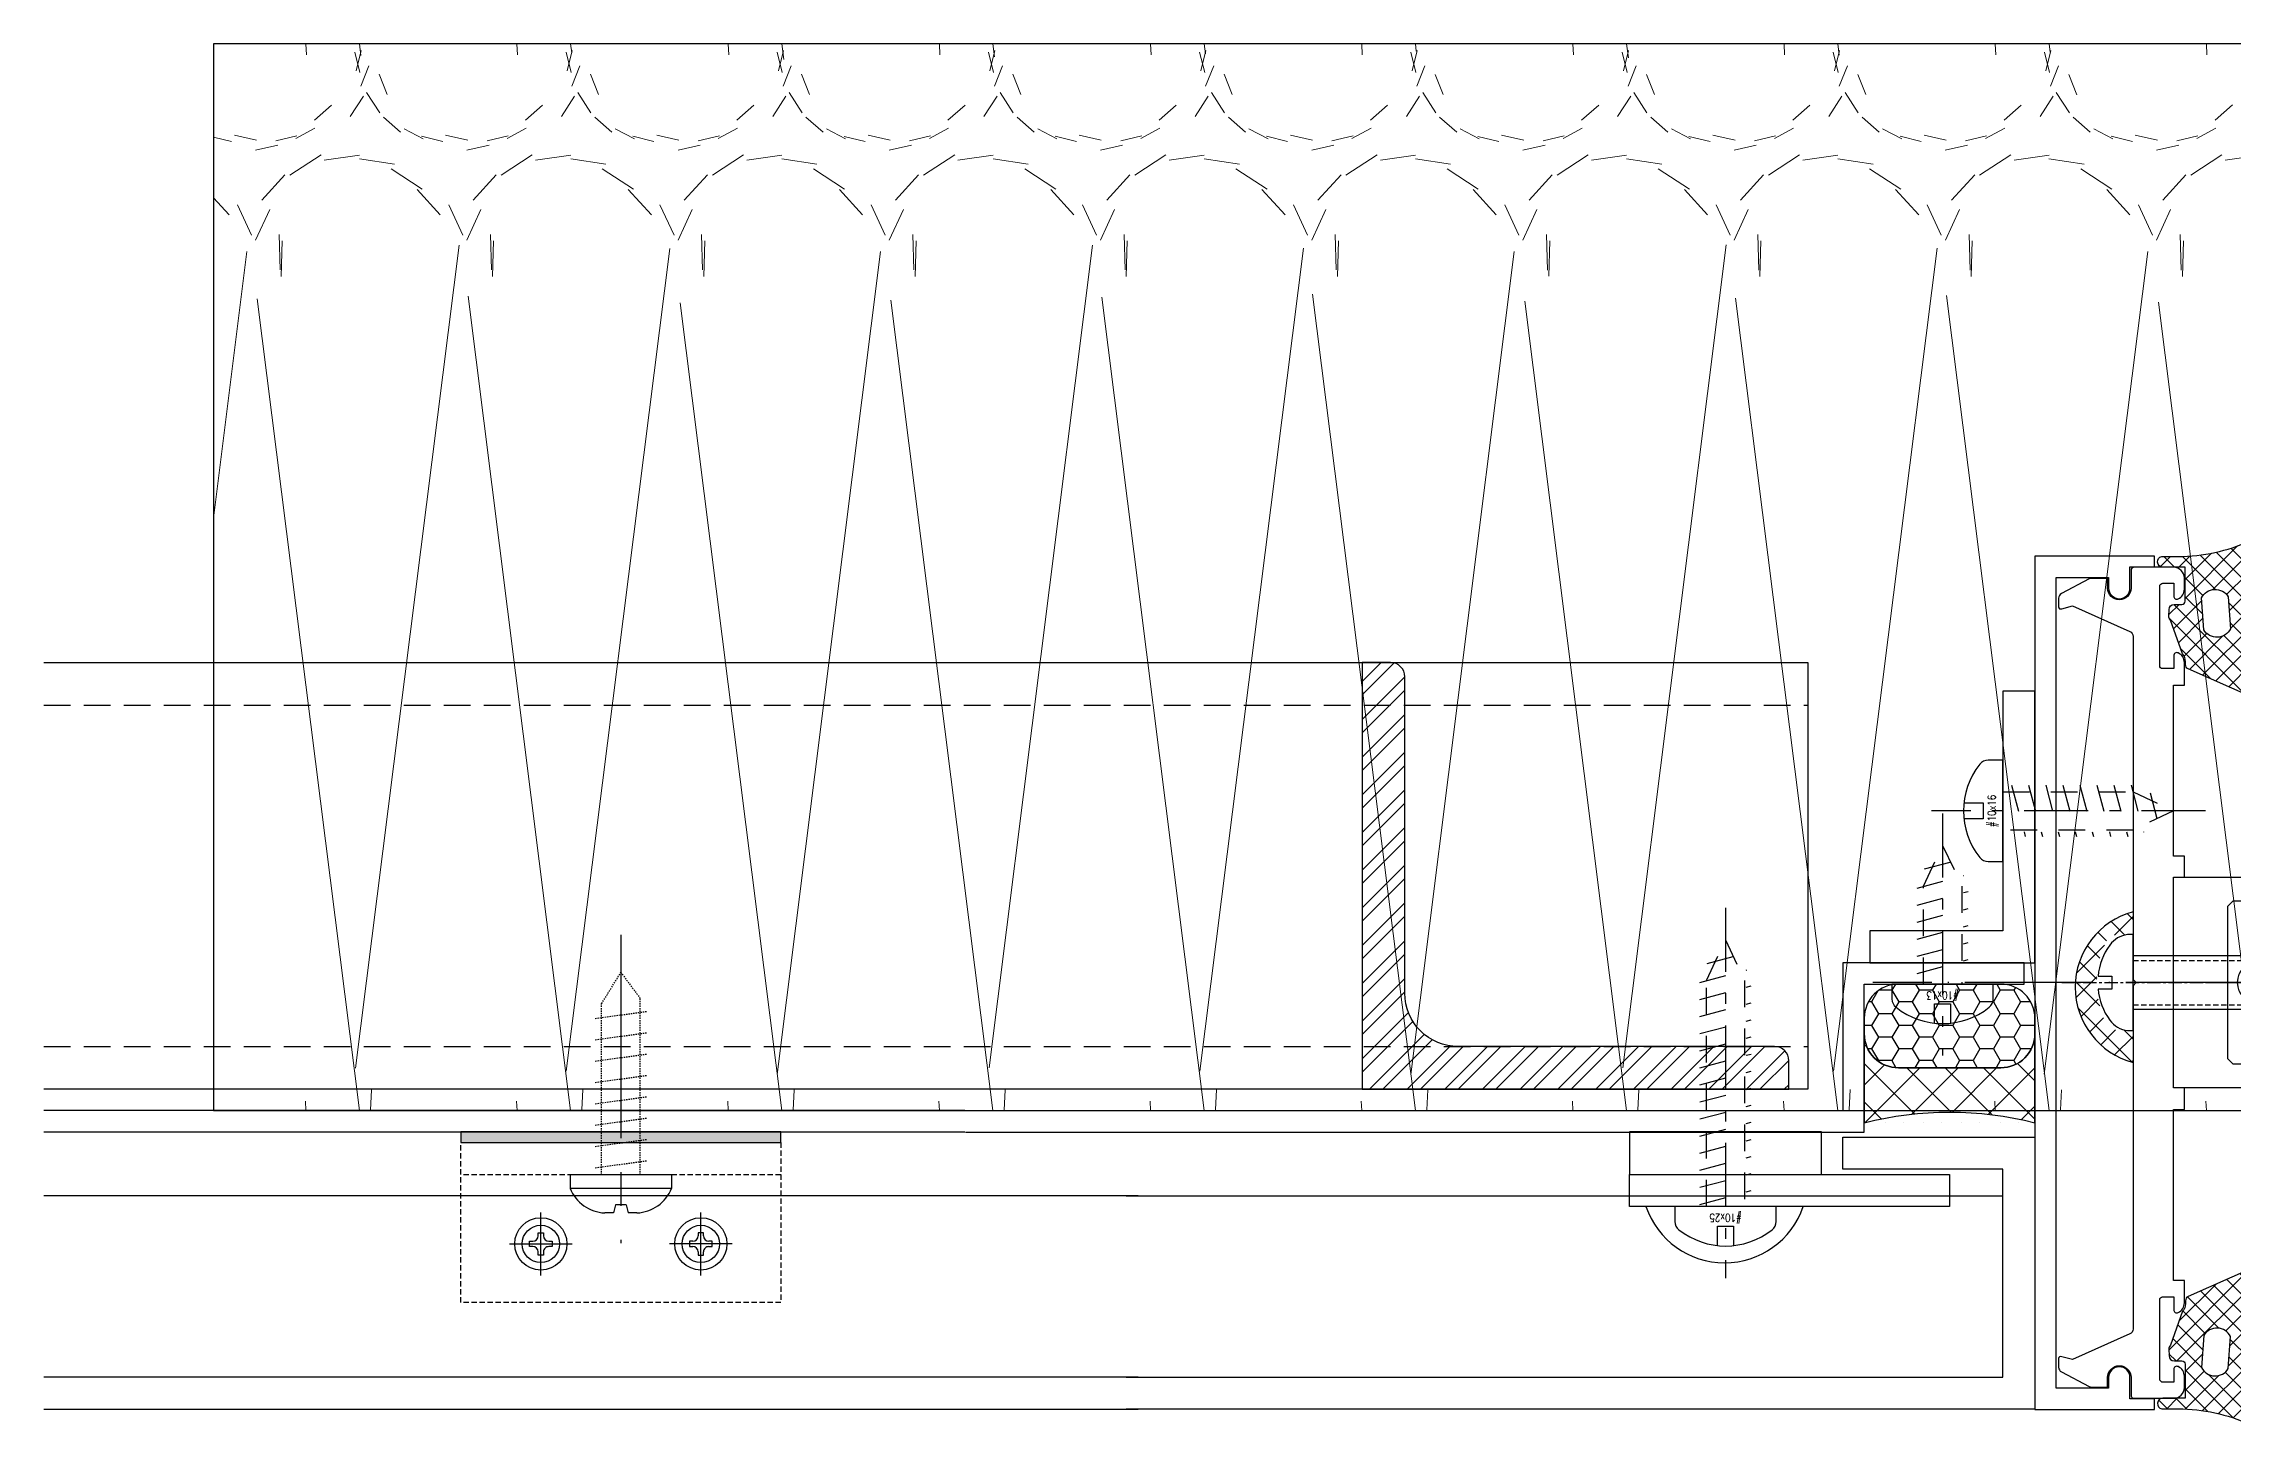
# Model space of a CAD drawing. Header units: millimetres. Extents: x 0 to 119933, y -45162 to 41221.
# Drawn here: x 28611.9 to 28817.1, y 1380.6 to 1510.3 of the extents above; entities that cross this region are included whole.
import ezdxf
from ezdxf.enums import TextEntityAlignment as Align

# ---------------------------------------------------------------- set-up
doc = ezdxf.new("R2010")
doc.units = ezdxf.units.MM
for name, pattern in [('( Dashed )', [0.75, 0.5, -0.25]), ('ACAD_ISO04W100', [30, 24, -3, 0, -3]), ('CENTER', [2, 1.25, -0.25, 0.25, -0.25]), ('CENTER-PISA', [11, 6, -2, 1, -2]), ('CENTER2', [28.575, 19.05, -3.175, 3.175, -3.175]), ('CONTINOUS', [0]), ('DASHED', [0.75, 0.5, -0.25]), ('HIDDEN', [0.375, 0.25, -0.125]), ('HIDDEN-PISA', [4.5, 2.5, -2]), ('HIDDEN2', [0.1875, 0.125, -0.0625])]:
    doc.linetypes.add(name, pattern=pattern)
doc.layers.get('DEFPOINTS').update_dxf_attribs({"color": 166})
for name, color, linetype in [('Alum', 4, 'Continuous'), ('AXIS', 1, 'ACAD_ISO04W100'), ('CASTFIX', 1, 'Continuous'), ('CW', 4, 'Continuous'), ('F-Alum', 4, 'Continuous'), ('F-Bolt', 32, 'Continuous'), ('F-center', 6, 'ACAD_ISO04W100'), ('F-dim', 1, 'Continuous'), ('F-Glazing', 8, 'Continuous'), ('F-hatch', 8, 'Continuous'), ('F-Misc', 8, 'Continuous'), ('F-SSTEEL', 3, 'Continuous'), ('F_ALUM', 4, 'Continuous'), ('F_FIXS', 1, 'Continuous'), ('F_GSKT', 136, 'Continuous'), ('F_HTCH', 9, 'Continuous'), ('F_MISC', 8, 'Continuous'), ('F_SEAL', 8, 'Continuous'), ('F_STEL', 3, 'Continuous'), ('GLAZING', 8, 'Continuous'), ('Hatch', 8, 'Continuous'), ('HIDDEN', 1, 'HIDDEN'), ('INSUL', 8, 'Continuous'), ('POCHET', 8, 'Continuous')]:
    doc.layers.add(name, color=color, linetype=linetype)
doc.styles.add('ROMANS', font='simplex.shx', dxfattribs={"width": 0.8, "bigfont": 'hztxt.shx'})
pattern_1 = [(90, (-75213.3878, 13891.4316), (-1.5875, 1e-15), [])]

# ---------------------------------------------------------------- blocks, each defined once
blk = doc.blocks.new('A$C7C915CBD')
at = {"layer": 'POCHET', "ltscale": 10}
for p, q in [((0, 10), (0, -10)), ((10, 0, 0), (-10, 0, 0))]:
    blk.add_line(p, q, dxfattribs=at)
at = {"layer": 'POCHET', "ltscale": 10, "elevation": 0}
blk.add_lwpolyline([(6.67, 3.85), (0, 7.7), (-6.67, 3.85), (-6.67, -3.85), (0, -7.7), (6.67, -3.85)], close=True, dxfattribs=at)
at = {"layer": 'POCHET', "ltscale": 10}
for radius in [6.67, 4]:
    blk.add_circle((0, 0, 0), radius, dxfattribs=at)
blk = doc.blocks.new('A$C5F9D03C6')
at = {"layer": 'F-hatch'}
h = blk.add_hatch(dxfattribs=at)
h.set_pattern_fill('ANSI37', color=256, scale=10)
h.set_pattern_definition([(45, (0, 0), (-0.88388, 0.88388), []), (135, (0, 0), (-0.88388, -0.88388), [])])
h.paths.add_polyline_path([(4.54, 4.32, 0.880205), (4.09, 4.71, -0.102842), (-2.58, 3.08), (-4.55, 3.08, 0.921239), (-4.46, 2.09), (-2.37, 2.09), (-2.37, -1.11, -0.414214), (-2.67, -1.41), (-3.38, -1.41, 0.399666), (-3.88, -1.89), (-3.89, -2.51, 0.21192), (-3.75, -2.89), (-2.63, -6.06, -0.198912), (-2.33, -6.77), (-2.33, -7.04, 0.257978), (-2.1, -7.46), (3.93, -10.11, 0.720286), (4.59, -9.82), (4.59, -8.72, 0.171573), (4.26, -7.78, -0.205701), (3.59, -6.25), (3.59, -4.86, -0.171573), (4.26, -2.98, 0.171573), (4.59, -2.03), (4.59, -1.01, 1), (4.09, -1.01), (4.09, -1.52, -0.267949), (3.59, -2.38), (3.59, -0.2, 0.317837), (4.59, 1.22), (4.59, 2.24, 1), (4.09, 2.24), (4.09, 1.73, -0.327538), (3.39, 0.78, -0.209783)])
h.paths.add_polyline_path([(1.67, -0.7), (1.88, -3.69, -0.600349), (-0.62, -3.79), (-0.83, -0.8, -0.600349)], flags=16)
at = {"layer": 'GLAZING'}
for points in [[(4.26, -7.78, -0.171573), (4.59, -8.72), (4.59, -9.82, -0.720286), (3.93, -10.11), (-2.1, -7.46, -0.257978), (-2.33, -7.04), (-2.33, -6.77, 0.198912), (-2.63, -6.06), (-3.75, -2.89, -0.21192), (-3.89, -2.51), (-3.88, -1.89, -0.399666), (-3.38, -1.41), (-2.67, -1.41, 0.414214), (-2.37, -1.11), (-2.37, 2.09), (-4.46, 2.09, -0.921239), (-4.55, 3.08), (-2.58, 3.08, 0.102842), (4.09, 4.71, -0.880205), (4.54, 4.32, 0.209783), (3.39, 0.78, 0.327538), (4.09, 1.73), (4.09, 2.24, -1), (4.59, 2.24), (4.59, 1.22, -0.317837), (3.59, -0.2), (3.59, -2.38, 0.267949), (4.09, -1.52), (4.09, -1.01, -1), (4.59, -1.01), (4.59, -2.03, -0.171573), (4.26, -2.98, 0.171573), (3.59, -4.86), (3.59, -6.25, 0.205701)], [(-0.62, -3.79), (-0.83, -0.8, -0.600349), (1.67, -0.7), (1.88, -3.69, -0.600349)]]:
    blk.add_lwpolyline(points, format="xyb", close=True, dxfattribs=at)
blk = doc.blocks.new('qertqtwet')
at = {"layer": 'F-Glazing'}
h = blk.add_hatch(dxfattribs=at)
h.set_pattern_fill('ANSI37', color=256, angle=270, style=0)
h.set_pattern_definition([(315, (204.3892, -2914.7208), (1.122532, 1.122532), []), (45, (204.3892, -2914.7208), (-1.122532, 1.122532), [])])
h.paths.add_polyline_path([(-1.77, 4.44), (0, 4.44), (0, 6.64, 0.323429), (-5.41, 0), (-3.4, 0, -0.118516), (-2.43, 4.04, -0.281861)])
h.paths.add_polyline_path([(-3.4, 0), (-5.41, 0, 0.356058), (0, -7.49), (0, -4.44), (-1.77, -4.44, -0.281861), (-2.43, -4.04, -0.118516)])
at = {"color": 8, "linetype": 'DASHED'}
for p, q in [((0, 2.08), (60, 2.08)), ((0, 2.08), (60, 2.08)), ((0, -2.08), (60, -2.08)), ((0, -2.08), (60, -2.08))]:
    blk.add_line(p, q, dxfattribs=at)
at = {"color": 8, "linetype": 'CENTER'}
blk.add_line((-6.67, 0), (64.17, 0), dxfattribs=at)
blk.add_line((-6.67, 0), (64.17, 0), dxfattribs=at)
blk.add_arc((1.89, -0.43, 23464.07), 7.31, 104.9573, 255.0427)
at = {"layer": 'F-Bolt'}
blk.add_lwpolyline([(-2.18, -3.52, 0.209935), (-0.51, -4.5), (0, -4.5), (0, 4.5), (-0.51, 4.5, 0.209935), (-2.18, 3.52, 0.143384), (-3.27, 0.61), (-1.99, 0.61), (-1.99, -0.61), (-3.27, -0.61, 0.143384)], format="xyb", close=True, dxfattribs=at)
blk.add_lwpolyline([(-2.18, -3.52, 0.209935), (-0.51, -4.5), (0, -4.5), (0, 4.5), (-0.51, 4.5, 0.209935), (-2.18, 3.52, 0.143384), (-3.27, 0.61), (-1.99, 0.61), (-1.99, -0.61), (-3.27, -0.61, 0.143384)], format="xyb", close=True, dxfattribs=at)
blk.add_lwpolyline([(0, -2.5), (59.58, -2.5), (60, -2.08), (60, 2.08), (59.58, 2.5), (0, 2.5)], dxfattribs=at)
blk.add_lwpolyline([(0, -2.5), (59.58, -2.5), (60, -2.08), (60, 2.08), (59.58, 2.5), (0, 2.5)], dxfattribs=at)
blk = doc.blocks.new('A$C3FFC0167')
at = {"layer": 'F-dim'}
for p, q in [((0, 5), (0, -5)), ((-5, 0), (5, 0))]:
    blk.add_line(p, q, dxfattribs=at)
blk.add_circle((0, 0), 2, dxfattribs=at)
blk = doc.blocks.new('A$Ccb7f10ee')
at = {"layer": 'Hatch'}
h = blk.add_hatch(dxfattribs=at)
h.set_pattern_fill('ANSI31', color=256, angle=405, style=0)
h.set_pattern_definition(pattern_1)
h.paths.add_polyline_path([(81.64, -26.49), (184.62, -26.49), (184.62, -29.49), (81.64, -29.49)])
h = blk.add_hatch(dxfattribs=at)
h.set_pattern_fill('ANSI31', color=256, angle=405, style=0)
h.set_pattern_definition(pattern_1)
h.paths.add_polyline_path([(81.64, -26.49), (184.62, -26.49), (184.62, -29.49), (81.64, -29.49)])
at = {"layer": 'F-Alum'}
for points in [[(-19, -12.02), (-19, -12.02), (-19, 11.98), (-19, 11.98), (-19, 37.98), (-14.09, 37.98), (-14.09, 36.98, 1), (-12.09, 36.98), (-12.09, 38.98), (-9.78, 38.98), (-9.78, 39.98), (-21, 39.98), (-21, 9.98), (-21, 9.98), (-21, -10.02), (-21, -10.02), (-21, -40.02), (-9.78, -40.02), (-9.78, -39.02), (-12.09, -39.02), (-12.09, -37.02, 1), (-14.09, -37.02), (-14.09, -38.02), (-19, -38.02), (-19, -12.02)], [(261, -29.5, -0.414214), (261.5, -30), (261.5, -31.52), (261.5, -35, -0.414214), (261, -35.5), (260.82, -35.5, 1.018192), (260.72, -38, -0.311961), (261.5, -38.99), (261.5, -40), (264, -40), (264, -6.01), (264, -6.01), (264, 5.99), (264, 5.99), (264, 40), (52.04, 40), (52.04, 37.93, 0.28969), (52.61, 37.03, 0.55076), (53.04, 37.3), (53.04, 38.5), (55.29, 38.5, -0.414214), (55.54, 38.25), (55.54, 30.75, -0.414214), (55.29, 30.5), (53.04, 30.5), (53.04, 31.7, 0.55076), (52.61, 31.97, 0.289689), (52.04, 31.07), (52.04, 29), (55.54, 29), (55.54, 12.98, -0.414214), (55.04, 12.48), (52.54, 12.48, 0.414214), (52.04, 11.98), (52.04, 9.86), (37.56, 9.86, 0.086106), (37.39, 9.83), (36.45, 9.5, -0.359508), (36.1, 9.63, 0.263725), (35.84, 9.78), (34.34, 9.79, 0.087489), (34.23, 9.77, 0.414214), (34.05, 9.38, 0.02182), (34.06, 9.36), (35.06, 7.2, 0.176327), (35.2, 7.06), (35.66, 6.84, 0.198912), (35.82, 6.83, 0.065543), (35.86, 6.85, 0.267949), (35.95, 7.03), (35.94, 7.21, -0.267949), (36.02, 7.39), (37.69, 8.54, -0.520661), (38.09, 8.26, -0.213422), (37.99, 8.04, 0.213422), (37.89, 7.82), (37.89, 3.96, -0.414214), (37.59, 3.66), (37.37, 3.66, -0.137852), (37.22, 3.71), (35.7, 4.63, 0.137852), (35.59, 4.66, 0.414214), (35.39, 4.46), (35.39, 2.5, 0.414214), (35.89, 2), (38.89, 2), (38.89, -2), (35.89, -2, 0.414214), (35.39, -2.5), (35.39, -4.46, 0.414214), (35.59, -4.66, 0.137852), (35.7, -4.63), (37.22, -3.71, -0.137852), (37.37, -3.66), (37.59, -3.66, -0.414214), (37.89, -3.96), (37.89, -7.82, 0.213422), (37.99, -8.04, -0.213422), (38.09, -8.26, -0.520661), (37.69, -8.54), (36.02, -7.39, -0.267949), (35.94, -7.21), (35.95, -7.03, 0.267949), (35.86, -6.85, 0.065543), (35.82, -6.83, 0.198912), (35.66, -6.84), (35.2, -7.06, 0.176327), (35.06, -7.2), (34.06, -9.36, 0.02182), (34.05, -9.38, 0.414214), (34.23, -9.77, 0.087489), (34.34, -9.79), (35.84, -9.78, 0.263725), (36.1, -9.63, -0.359508), (36.45, -9.5), (37.39, -9.83, 0.086106), (37.56, -9.86), (52.04, -9.86), (52.04, -12.02, 0.414214), (52.54, -12.52), (55.04, -12.52, -0.414214), (55.54, -13.02), (55.54, -29), (52.04, -29), (52.04, -31.07, 0.289689), (52.61, -31.97, 0.55076), (53.04, -31.7), (53.04, -30.5), (55.29, -30.5, -0.414214), (55.54, -30.75), (55.54, -38.25, -0.414214), (55.29, -38.5), (53.04, -38.5), (53.04, -37.3, 0.55076), (52.61, -37.03, 0.28969), (52.04, -37.93), (52.04, -40), (79.64, -40), (79.64, -38.49, -0.414214), (80.14, -37.99), (80.31, -37.99, 1.058379), (80.31, -35.49), (80.14, -35.49, -0.414214), (79.64, -34.99), (75.06, -34.99, 0.414214), (74.76, -35.29), (74.76, -36.69, -0.414214), (74.46, -36.99), (61.04, -36.99, -0.414206), (59.04, -34.99), (59.04, -29.99, -0.41422), (59.54, -29.49), (261, -29.49)], [(-8.02, 0), (-8.02, 9.88), (12.4, 9.88), (13.42, 9.52, 0.359508), (13.78, 9.65, -0.263725), (14.03, 9.79), (15.53, 9.8, -0.087489), (15.64, 9.78, -0.414214), (15.82, 9.4, -0.02182), (15.81, 9.38), (14.82, 7.22, -0.176327), (14.67, 7.07), (14.21, 6.85, -0.198912), (14.05, 6.85, -0.065543), (14.01, 6.87, -0.267949), (13.92, 7.05), (13.94, 7.22, 0.267949), (13.85, 7.41), (12.18, 8.56, 0.520661), (11.78, 8.28, 0.213422), (11.88, 8.06, -0.213422), (11.98, 7.83), (11.98, 3.98, 0.414214), (12.28, 3.68), (12.5, 3.68, 0.137852), (12.66, 3.72), (14.17, 4.65, -0.137852), (14.28, 4.68, -0.414214), (14.48, 4.48), (14.48, 2.52, -0.414214), (13.98, 2.02), (11.63, 2.02), (11.63, -2.01), (13.98, -2.01, -0.414214), (14.48, -2.51), (14.48, -4.47, -0.414214), (14.28, -4.67, -0.137852), (14.17, -4.64), (12.66, -3.71, 0.137852), (12.5, -3.67), (12.28, -3.67, 0.414214), (11.98, -3.97), (11.98, -7.82, -0.213422), (11.88, -8.04, 0.213422), (11.78, -8.27, 0.520661), (12.18, -8.55), (13.85, -7.39, 0.267949), (13.94, -7.21), (13.92, -7.04, -0.267949), (14.01, -6.86, -0.065543), (14.05, -6.84, -0.198912), (14.21, -6.84), (14.67, -7.06, -0.176327), (14.82, -7.21), (15.81, -9.37, -0.02182), (15.82, -9.39, -0.414214), (15.64, -9.77, -0.087489), (15.53, -9.79), (14.03, -9.78, -0.263725), (13.78, -9.64, 0.359508), (13.42, -9.51), (12.48, -9.84, -0.086106), (12.32, -9.87), (-8.02, -9.87), (-8.02, 0)], [(120.07, 9.36), (166.41, 9.36), (166.41, 8.06, 0.414214), (166.91, 7.56), (167.91, 7.56, 0.414214), (168.41, 8.06), (168.41, 9.36), (250.01, 9.36), (250.01, 8.06, 0.414214), (250.51, 7.56), (251.51, 7.56, 0.414214), (252.01, 8.06), (252.01, 9.36), (260.51, 9.36, -0.414214), (261.01, 8.86), (261.01, 6.49), (260.71, 6.49, 0.414214), (260.21, 5.99), (260.21, 4.99, 0.414214), (260.71, 4.49), (261.01, 4.49), (261.01, 1.81, -0.414214), (260.76, 1.56), (252.21, 1.56, -0.414214), (251.91, 1.86), (251.91, 2.19, 0.414214), (251.61, 2.49), (250.41, 2.49, 0.414214), (250.11, 2.19), (250.11, -1.14, 0.414214), (250.41, -1.44), (261, -1.44), (261, -26.49), (58.53, -26.49), (58.53, -1.44), (69.12, -1.44, 0.414214), (69.42, -1.14), (69.42, 2.19, 0.414214), (69.12, 2.49), (67.92, 2.49, 0.414214), (67.62, 2.19), (67.62, 1.86, -0.414214), (67.32, 1.56), (58.77, 1.56, -0.414214), (58.52, 1.81), (58.52, 4.49), (58.82, 4.49, 0.414214), (59.32, 4.99), (59.32, 5.99, 0.414214), (58.82, 6.49), (58.52, 6.49), (58.52, 8.86, -0.414214), (59.02, 9.36), (67.52, 9.36), (67.52, 8.06, 0.414214), (68.02, 7.56), (69.02, 7.56, 0.414214), (69.52, 8.06), (69.52, 9.36), (86.21, 9.36), (86.21, 8.06, 0.414214), (86.71, 7.56), (87.71, 7.56, 0.414214), (88.21, 8.06), (88.21, 9.36), (120.07, 9.36)], [(85.61, -38), (85.57, -38, -0.414214), (85.07, -37.5), (84.94, -36.75, 0.520852), (80.13, -33.61, 0.159748), (79.94, -34.2), (79.94, -34.9, 0.414214), (80.24, -35.2), (80.27, -35.2, -1.068012), (80.3, -38.3, 0.326765), (79.84, -38.64), (79.83, -40), (261.2, -40), (261.2, -39, 0.31676), (260.61, -38.29, -0.388475), (259.21, -36.75), (259.21, -36.54, -0.248566), (260.07, -35.36, 0.49296), (260.23, -34.6), (259.23, -33.56, 0.75805), (257.37, -34.08), (257.37, -37.5, -0.414214), (256.87, -38), (240.84, -38), (85.61, -38)]]:
    blk.add_lwpolyline(points, format="xyb", dxfattribs=at)
at = {"layer": 'F-Alum', "linetype": 'CONTINOUS', "ltscale": 15555}
blk.add_lwpolyline([(-6.99, -27.92), (-8.02, -27.92), (-8.02, -11.89), (-6.99, -11.89), (-6.99, -9.87), (-8.02, -9.87), (-8.02, -0.31), (-8.02, -0.01), (-8.02, 0.3), (-8.02, 9.88), (-6.99, 9.88), (-6.99, 11.86), (-8.02, 11.86), (-8.02, 27.88), (-6.99, 27.88), (-6.99, 30, 0.28969), (-7.56, 30.9, 0.55076), (-7.99, 30.63), (-7.99, 29.43), (-9.05, 29.43, -0.414214), (-9.3, 29.68), (-9.3, 37.13, -0.414214), (-9, 37.43), (-7.99, 37.43), (-7.99, 36.23, 0.55076), (-7.56, 35.96, 0.28969), (-6.99, 36.87), (-6.99, 37.93, 0.414214), (-7.99, 38.93), (-11.69, 38.93, 0.414214), (-11.99, 38.63), (-11.99, 36.98, -1), (-14.19, 36.98), (-14.19, 37.88), (-15.74, 37.88, 0.142849), (-15.9, 37.84), (-18.51, 36.47, 0.284079), (-18.78, 36.02), (-18.78, 35.22, 0.557537), (-18.49, 35.04), (-17.49, 35.31), (-12.1, 32.91, -0.296379), (-11.8, 32.45), (-11.8, 0.29), (-11.5, -0.01), (-11.8, -0.31), (-11.8, -32.49, -0.296379), (-12.1, -32.94), (-17.49, -35.34), (-18.49, -35.08, 0.557537), (-18.78, -35.25), (-18.78, -36.06, 0.284079), (-18.51, -36.5), (-15.9, -37.87, 0.142849), (-15.74, -37.92), (-14.19, -37.92), (-14.19, -37.02, -1), (-11.99, -37.02), (-11.99, -38.67, 0.414214), (-11.69, -38.97), (-7.99, -38.97, 0.414214), (-6.99, -37.97), (-6.99, -36.9, 0.28969), (-7.56, -36, 0.55076), (-7.99, -36.27), (-7.99, -37.47), (-9, -37.47, -0.414214), (-9.3, -37.17), (-9.3, -29.72, -0.414214), (-9.05, -29.47), (-7.99, -29.47), (-7.99, -30.67, 0.55076), (-7.56, -30.94, 0.28969), (-6.99, -30.03), (-6.99, -27.92)], format="xyb", dxfattribs=at)
at = {"layer": 'F-Alum'}
for points in [[(261, 13.36), (58.54, 13.36), (58.54, 37), (261, 37)], [(7.17, 7.63), (-2.44, 7.63), (-2.94, 7.13), (-2.94, -7.12), (-2.44, -7.62), (7.17, -7.62), (7.67, -7.12), (7.67, 7.13)], [(59.54, 7.48), (259.99, 7.48), (259.99, 2.48), (59.54, 2.48)], [(81.64, -26.49), (260.23, -26.49), (260.23, -29.49), (81.64, -29.49)], [(81.64, -26.49), (260.23, -26.49), (260.23, -29.49), (81.64, -29.49)]]:
    blk.add_lwpolyline(points, close=True, dxfattribs=at)
at = {"layer": 'F-Alum', "ltscale": 250}
blk.add_lwpolyline([(56.27, 0), (56.27, 5.87, 0.414214), (55.27, 6.87), (42.85, 6.87, 0.414214), (41.85, 5.87), (41.85, 0), (41.85, -5.87, 0.414214), (42.85, -6.87), (55.27, -6.87, 0.414214), (56.27, -5.87)], format="xyb", close=True, dxfattribs=at)
at = {"layer": 'F-Alum'}
blk.add_lwpolyline([(249.74, 2.49), (249.74, -1.66), (259.99, -1.66), (259.99, -26.41), (255.35, -26.41), (255.35, -35.26), (89.75, -35.26), (89.75, -26.41), (59.54, -26.41), (59.54, -1.66), (69.78, -1.66), (69.78, 2.49)], dxfattribs=at)
at = {"layer": 'F-center', "ltscale": 0.5}
blk.add_line((271.33, 0), (-36.21, 0), dxfattribs=at)
at = {"layer": 'POCHET', "ltscale": 250}
for points in [[(38.02, 7.61, 0.414214), (37.62, 8.01), (37.42, 8.01, 0.131652), (37.32, 7.98), (35.64, 7.01, -0.131652), (35.24, 6.91), (14.8, 6.91, -0.131652), (14.4, 7.01), (12.73, 7.98, 0.131652), (12.63, 8.01), (12.42, 8.01, 0.414214), (12.02, 7.61), (12.02, 4.21, 0.414214), (12.42, 3.81), (12.63, 3.81, 0.131652), (12.73, 3.83), (14.4, 4.8, -0.131652), (14.8, 4.91), (35.24, 4.91, -0.131652), (35.64, 4.8), (37.32, 3.83, 0.131652), (37.42, 3.81), (37.62, 3.81, 0.414214), (38.02, 4.21)], [(37.98, -7.53, -0.414214), (37.58, -7.93), (37.37, -7.92, -0.131652), (37.27, -7.9), (35.6, -6.92, 0.131652), (35.2, -6.81), (14.76, -6.81, 0.131652), (14.36, -6.92), (12.68, -7.87, -0.131652), (12.58, -7.9), (12.38, -7.9, -0.414214), (11.98, -7.5), (12, -4.1, -0.414214), (12.4, -3.7), (12.61, -3.7, -0.131652), (12.71, -3.73), (14.38, -4.7, 0.131652), (14.77, -4.81), (35.22, -4.81, 0.131652), (35.62, -4.71), (37.29, -3.75, -0.131652), (37.39, -3.72), (37.6, -3.73, -0.414214), (38, -4.13)]]:
    blk.add_lwpolyline(points, format="xyb", close=True, dxfattribs=at)
for p in [(109.75, -9.77), (169.23, -9.77)]:
    blk.add_blockref('A$C7C915CBD', p)
at = {"layer": 'Alum'}
blk.add_blockref('A$C5F9D03C6', (-4.55, 36.86), dxfattribs=at)
at = {"layer": 'Alum', "xscale": -1, "rotation": 180}
blk.add_blockref('A$C5F9D03C6', (-4.55, -36.88), dxfattribs=at)
at = {"layer": 'F-Bolt'}
blk.add_blockref('qertqtwet', (-11.8, 0), dxfattribs=at)
at = {"layer": 'F_MISC'}
blk.add_blockref('A$C3FFC0167', (0, 0), dxfattribs=at)
blk = doc.blocks.new('ding1')
at = {"layer": 'CASTFIX', "color": 9, "linetype": 'CENTER2'}
blk.add_line((1214.68, -4175.42), (1214.68, -4204.3), dxfattribs=at)
at = {"layer": 'CASTFIX', "color": 8, "linetype": 'HIDDEN2'}
for p, q in [((1212.88, -4181.86), (1214.68, -4178.92)), ((1214.68, -4178.92), (1216.48, -4181.34)), ((1217.08, -4182.62), (1212.28, -4183.27)), ((1212.88, -4197.92), (1212.88, -4181.86)), ((1216.48, -4197.92), (1216.48, -4181.34)), ((1217.08, -4184.62), (1212.28, -4185.27)), ((1217.08, -4186.62), (1212.28, -4187.27)), ((1217.08, -4188.62), (1212.28, -4189.27)), ((1217.08, -4190.62), (1212.28, -4191.27)), ((1217.08, -4192.62), (1212.28, -4193.27)), ((1217.08, -4194.62), (1212.28, -4195.27)), ((1217.08, -4196.62), (1212.28, -4197.27))]:
    blk.add_line(p, q, dxfattribs=at)
at = {"layer": 'CASTFIX'}
for p, q in [((1209.93, -4197.92), (1209.93, -4199.17)), ((1219.43, -4197.92), (1209.93, -4197.92)), ((1219.43, -4199.17), (1209.93, -4199.17)), ((1219.43, -4197.92), (1219.43, -4199.17)), ((1213.98, -4201.47), (1213.18, -4201.47)), ((1214.18, -4200.72), (1213.98, -4201.47)), ((1215.18, -4200.72), (1214.18, -4200.72)), ((1215.18, -4200.72), (1215.38, -4201.47)), ((1216.18, -4201.47), (1215.38, -4201.47))]:
    blk.add_line(p, q, dxfattribs=at)
for centre, start, end in [((1213.34, -4197.8), 201.9199, 267.5066), ((1216.02, -4197.8), 272.4934, 338.0801)]:
    blk.add_arc(centre, 3.68, start, end, dxfattribs=at)
blk = doc.blocks.new('A$C20BB5686')
at = {"layer": 'F-hatch'}
blk.add_hatch(color=256, dxfattribs=at).paths.add_polyline_path([(1, -15), (1, 15), (0, 15), (0, -15)])
at = {"linetype": '( Dashed )'}
blk.add_line((4.04, 15), (4.04, -15), dxfattribs=at)
blk.add_lwpolyline([(1, -15), (1, 15), (16, 15), (16, -15), (1, -15)], dxfattribs=at)
at = {"layer": 'F-hatch'}
blk.add_lwpolyline([(1, -15), (1, 15), (0, 15), (0, -15)], close=True, dxfattribs=at)
at = {"layer": 'F-Misc', "ltscale": 0.1}
for p, q in [((10.5, 10.45), (10.5, 4.55)), ((10.75, 8.55), (10.25, 8.55)), ((10.25, 8.55), (10.25, 8.25)), ((10.75, 8.25), (10.75, 8.55)), ((13.45, 7.5), (7.55, 7.5)), ((9.75, 7.75), (9.45, 7.75)), ((9.45, 7.75), (9.45, 7.25)), ((9.45, 7.25), (9.75, 7.25)), ((10.25, 6.75), (10.25, 6.45)), ((10.25, 6.45), (10.75, 6.45)), ((10.75, 6.45), (10.75, 6.75)), ((11.55, 7.75), (11.25, 7.75)), ((11.25, 7.25), (11.55, 7.25)), ((11.55, 7.25), (11.55, 7.75)), ((10.5, -10.45), (10.5, -4.55)), ((13.45, -7.5), (7.55, -7.5)), ((9.45, -7.25), (9.75, -7.25)), ((9.45, -7.75), (9.45, -7.25)), ((9.75, -7.75), (9.45, -7.75)), ((10.25, -6.45), (10.75, -6.45)), ((10.25, -6.75), (10.25, -6.45)), ((10.75, -6.45), (10.75, -6.75)), ((11.25, -7.25), (11.55, -7.25)), ((11.55, -7.75), (11.25, -7.75)), ((11.55, -7.25), (11.55, -7.75)), ((10.25, -8.55), (10.25, -8.25)), ((10.75, -8.55), (10.25, -8.55)), ((10.75, -8.25), (10.75, -8.55))]:
    blk.add_line(p, q, dxfattribs=at)
for centre, radius in [((10.5, 7.5), 2.45), ((10.5, 7.5), 1.75), ((10.5, -7.5), 2.45), ((10.5, -7.5), 1.75)]:
    blk.add_circle(centre, radius, dxfattribs=at)
for centre, start, end in [((9.75, 8.25), 270, 0), ((11.25, 8.25), 180, 270), ((9.75, 6.75), 0, 90), ((11.25, 6.75), 90, 180), ((9.75, -6.75), 270, 0), ((9.75, -8.25), 0, 90), ((11.25, -6.75), 180, 270), ((11.25, -8.25), 90, 180)]:
    blk.add_arc(centre, 0.5, start, end, dxfattribs=at)
at = {"layer": 'F-Misc', "ltscale": 0.1, "extrusion": (0, 0, -1), "xscale": -0.9999999999999999, "zscale": -0.9999999999999999, "rotation": 270}
blk.add_blockref('ding1', (4193.88, -1214.68), dxfattribs=at)
blk = doc.blocks.new('EA040x040x04')
at = {"color": 0}
blk.add_lwpolyline([(0, 40), (0, 0), (40, 0), (40, 2.67, 0.414214), (38.67, 4), (9, 4, -0.414214), (4, 9), (4, 38.67, 0.414214), (2.67, 40)], format="xyb", close=True, dxfattribs=at)
blk = doc.blocks.new('#10x16_Pan')
at = {"color": 8, "linetype": 'HIDDEN-PISA'}
for p, q in [((0.81, 2.4), (2.1, -2.4)), ((2.41, 2.4), (3.7, -2.4)), ((4.01, 2.4), (5.3, -2.4)), ((5.61, 2.4), (6.9, -2.4)), ((7.21, 2.4), (8.5, -2.4)), ((8.81, 2.4), (10.1, -2.4)), ((10.41, 2.4), (11.7, -2.4)), ((12.01, 2.4), (13.19, -2)), ((13.8, 1.71), (14.61, -1.33))]:
    blk.add_line(p, q, dxfattribs=at)
at = {"color": 0, "linetype": 'ByBlock'}
blk.add_lwpolyline([(0, 4.75), (-1.39, 4.75, 0.228537), (-2.17, 4.37, 0.349288), (-2.17, -4.37, 0.228537), (-1.39, -4.75), (0, -4.75)], format="xyb", close=True, dxfattribs=at)
at = {"color": 8, "linetype": 'HIDDEN-PISA'}
for points in [[(-3.66, 0.75), (-1.85, 0.75), (-1.85, -0.75), (-3.66, -0.75)], [(0, 1.79), (12.2, 1.79), (16, 0), (12.2, -1.79), (0, -1.79)]]:
    blk.add_lwpolyline(points, dxfattribs=at)
at = {"layer": 'AXIS', "color": 8, "linetype": 'CENTER-PISA'}
blk.add_line((18.99, 0), (-6.7, 0), dxfattribs=at)
at = {"layer": 'DEFPOINTS', "color": 8, "linetype": 'ByBlock', "style": 'ROMANS', "width": 0.8}
blk.add_text('#10x16', height=0.75, rotation=90, dxfattribs=at).set_placement((-1, 0), align=Align.MIDDLE)
blk = doc.blocks.new('#10x13_Pan')
at = {"color": 8, "linetype": 'HIDDEN-PISA'}
for p, q in [((1.01, 2.4), (2.3, -2.4)), ((2.61, 2.4), (3.9, -2.4)), ((4.21, 2.4), (5.5, -2.4)), ((5.81, 2.4), (7.1, -2.4)), ((7.41, 2.4), (8.7, -2.4)), ((9.01, 2.4), (10.19, -2)), ((10.8, 1.71), (11.61, -1.33))]:
    blk.add_line(p, q, dxfattribs=at)
at = {"color": 0, "linetype": 'ByBlock'}
blk.add_lwpolyline([(0, 4.75), (-1.39, 4.75, 0.228537), (-2.17, 4.37, 0.349288), (-2.17, -4.37, 0.228537), (-1.39, -4.75), (0, -4.75)], format="xyb", close=True, dxfattribs=at)
at = {"color": 8, "linetype": 'HIDDEN-PISA'}
for points in [[(-3.66, 0.75), (-1.85, 0.75), (-1.85, -0.75), (-3.66, -0.75)], [(0, 1.79), (9.2, 1.79), (13, 0), (9.2, -1.79), (0, -1.79)]]:
    blk.add_lwpolyline(points, dxfattribs=at)
at = {"layer": 'AXIS', "color": 8, "linetype": 'CENTER-PISA'}
blk.add_line((15.99, 0), (-6.7, 0), dxfattribs=at)
at = {"layer": 'DEFPOINTS', "color": 8, "linetype": 'ByBlock', "style": 'ROMANS', "width": 0.8}
blk.add_text('#10x13', height=0.75, rotation=90, dxfattribs=at).set_placement((-1, 0), align=Align.MIDDLE)
blk = doc.blocks.new('#10x25_Pan')
at = {"color": 8, "linetype": 'HIDDEN-PISA'}
for p, q in [((0.21, 2.4), (1.5, -2.4)), ((1.81, 2.4), (3.1, -2.4)), ((3.41, 2.4), (4.7, -2.4)), ((5.01, 2.4), (6.3, -2.4)), ((6.61, 2.4), (7.9, -2.4)), ((8.21, 2.4), (9.5, -2.4)), ((9.81, 2.4), (11.1, -2.4)), ((11.41, 2.4), (12.7, -2.4)), ((13.01, 2.4), (14.3, -2.4)), ((14.61, 2.4), (15.9, -2.4)), ((16.21, 2.4), (17.5, -2.4)), ((17.81, 2.4), (19.1, -2.4)), ((19.41, 2.4), (20.7, -2.4)), ((21.01, 2.4), (22.19, -2)), ((22.8, 1.71), (23.61, -1.33))]:
    blk.add_line(p, q, dxfattribs=at)
at = {"color": 0, "linetype": 'ByBlock'}
blk.add_lwpolyline([(0, 4.75), (-1.39, 4.75, 0.228537), (-2.17, 4.37, 0.349288), (-2.17, -4.37, 0.228537), (-1.39, -4.75), (0, -4.75)], format="xyb", close=True, dxfattribs=at)
at = {"color": 8, "linetype": 'HIDDEN-PISA'}
for points in [[(-3.66, 0.75), (-1.85, 0.75), (-1.85, -0.75), (-3.66, -0.75)], [(0, 1.79), (21.2, 1.79), (25, 0), (21.2, -1.79), (0, -1.79)]]:
    blk.add_lwpolyline(points, dxfattribs=at)
at = {"layer": 'AXIS', "color": 8, "linetype": 'CENTER-PISA'}
blk.add_line((27.99, 0), (-6.7, 0), dxfattribs=at)
at = {"layer": 'DEFPOINTS', "color": 8, "linetype": 'ByBlock', "style": 'ROMANS', "width": 0.8}
blk.add_text('#10x25', height=0.75, rotation=90, dxfattribs=at).set_placement((-1, 0), align=Align.MIDDLE)
blk = doc.blocks.new('A$C59EA4B8C')
at = {"layer": 'F_ALUM'}
blk.add_line((-100.2, -30), (-18, -30), dxfattribs=at)
blk.add_lwpolyline([(-100.2, -47), (-18, -47), (-18, -27.5), (-33, -27.5), (-33, -24.5), (-15, -24.5), (-15, -50), (-100.2, -50)], dxfattribs=at)
blk.add_lwpolyline([(-53, -28), (-23, -28), (-23, -31), (-53, -31)], close=True, dxfattribs=at)
at = {"layer": 'F_GSKT'}
blk.add_lwpolyline([(-53, -28), (-35, -28), (-35, -24), (-53, -24)], close=True, dxfattribs=at)
at = {"layer": 'F_SEAL'}
blk.add_arc((-44.09, -28.48), 7.79, 198.8509, 341.1491, dxfattribs=at)
at = {"layer": 'F_FIXS', "rotation": 90}
blk.add_blockref('#10x25_Pan', (-44, -31), dxfattribs=at)
blk = doc.blocks.new('*U87')
at = {"layer": 'INSUL', "lineweight": 0}
h = blk.add_hatch(dxfattribs=at)
h.set_pattern_fill('岩棉', color=256, scale=100, style=0, pattern_type=2)
h.set_pattern_definition([(171.7889, (53.3, 199.0476), (-673.201724, 100.000002), [3.3342, -696.8454]), (146.9087, (56.223, 197.1429), (-158.400404, 100), [3.4887, -729.1451]), (132.3273, (58.3914, 194.762), (-178.200457, 200), [3.2205, -673.0858]), (114.797, (59.7115, 191.905), (-39.6001, 100), [3.1473, -327.322]), (91.6202, (59.8057, 188.5714), (-19.80005, 600), [3.3347, -696.9453]), (82.824825, (50.09429, 111.42857), (138.60034944, 1099.999997034), [77.75174, -16250.113]), (97.175175, (69.70576, 111.42857), (-138.60035248, 1099.99999665), [77.75174, -16250.113]), (88.3798, (59.9943, 188.5714), (19.800043, 600), [3.3347, -696.9453]), (65.203, (60.0886, 191.905), (39.6001, 100), [3.1473, -327.322]), (47.6727, (61.4086, 194.762), (178.200457, 200), [3.2205, -673.0858]), (33.0913, (63.5772, 197.1429), (158.400403, 100.000004), [3.4887, -729.1451]), (8.2111, (66.5, 199.0476), (673.201725, 100), [3.3342, -696.8454]), (87.1662, (50, 109.524), (19.80004, 300), [1.907, -398.5826]), (103.9014, (50.4714, 107.619), (-79.2002, 300), [1.9622, -410.107]), (111.604, (51.226, 105.714), (-19.8, 100), [2.049, -105.507]), (122.7613, (52.4514, 103.8095), (-59.40015, 100), [2.265, -473.3977]), (138.2906, (54.0543, 102.381), (-118.8003, 100), [2.147, -448.741]), (152.0035, (55.8457, 101.4286), (-178.20046, 100), [2.029, -424.0312]), (166.4772, (57.8257, 100.9524), (-396.00101, 100), [2.0365, -425.6205]), (167.0708, (59.9, 100.476), (-415.80107, 100), [2.1282, -444.804]), (12.9292, (59.9, 100.476), (415.80107, 100), [2.1282, -444.804]), (13.5228, (61.9743, 100.9524), (396.00101, 100), [2.0365, -425.6205]), (27.9965, (63.9543, 101.4286), (198.0005, 100), [2.029, -424.0312]), (41.7094, (65.7458, 102.381), (118.8003, 100), [2.147, -448.741]), (57.2387, (67.3486, 103.8095), (198.0005, 300), [2.265, -473.3977]), (68.396, (68.574, 105.714), (19.8, 100), [2.049, -105.507]), (76.0986, (69.3286, 107.619), (19.80005, 100), [1.9622, -410.107]), (92.834, (69.8, 109.524), (-19.80005, 300), [1.907, -398.5827])])
h.paths.add_polyline_path([(0, 0), (193.39, 0), (193.39, 100), (0, 100)])
at = {"layer": 'INSUL'}
blk.add_lwpolyline([(0, 0), (193.39, 0), (193.39, 100), (0, 100)], close=True, dxfattribs=at)

msp = doc.modelspace()

# ---------------------------------------------------------------- hatches: boundary and pattern name
at = {"layer": 'F_HTCH'}
h = msp.add_hatch(dxfattribs=at)
h.set_pattern_fill('STEEL', color=256, scale=20)
h.set_pattern_definition([(45, (-243918.5708, 71024.2828), (-1.767766953, 1.767766953), []), (45, (-243918.5708, 71025.5328), (-1.767766953, 1.767766953), [])])
edge = h.paths.add_edge_path()
edge.add_line((28735.49, 1452.31), (28735.49, 1412.31))
edge.add_line((28735.49, 1412.31), (28775.49, 1412.31))
edge.add_line((28775.49, 1412.31), (28775.49, 1414.98))
edge.add_arc((28774.15, 1414.98), 1.33, 360, 450)
edge.add_line((28774.15, 1416.31), (28744.49, 1416.31))
edge.add_arc((28744.49, 1421.31), 5, 180, 270, ccw=False)
edge.add_line((28739.49, 1421.31), (28739.49, 1450.98))
edge.add_arc((28738.15, 1450.98), 1.33, 360, 450)
edge.add_line((28738.15, 1452.31), (28735.49, 1452.31))
at = {"layer": 'F_SEAL'}
h = msp.add_hatch(dxfattribs=at)
h.set_pattern_fill('HONEY', color=256, scale=0.4, angle=180)
h.set_pattern_definition([(180, (28788.9618, 1397.3919), (-1.905, -1.09985), [1.27, -2.54]), (300, (28788.9618, 1397.3919), (1.905, -1.09985), [1.27, -2.54]), (240, (28788.9618, 1397.3919), (-4e-09, -2.199705), [-2.54, 1.27])])
edge = h.paths.add_edge_path()
edge.add_line((28785.76, 1414.32), (28795.36, 1414.32))
edge.add_arc((28795.36, 1417.52), 3.2, 270, 360)
edge.add_line((28798.56, 1417.52), (28798.56, 1418.96))
edge.add_arc((28795.36, 1418.96), 3.2, 0, 90)
edge.add_line((28795.36, 1422.16), (28785.76, 1422.16))
edge.add_arc((28785.76, 1418.96), 3.2, 90, 180)
edge.add_line((28782.56, 1418.96), (28782.56, 1417.52))
edge.add_arc((28785.76, 1417.52), 3.2, 180, 270)
h = msp.add_hatch(dxfattribs=at)
h.set_pattern_fill('ANSI37', color=8, scale=0.8, angle=180)
h.set_pattern_definition([(225, (28788.9618, 1404.7204), (1.79605, -1.79605), []), (315, (28788.9618, 1404.7204), (1.79605, 1.79605), [])])
edge = h.paths.add_edge_path()
edge.add_arc((28790.56, 1377.94), 32.23, 75.6282, 104.3718, ccw=False)
edge.add_line((28798.56, 1409.16), (28798.56, 1417.52))
edge.add_arc((28795.36, 1417.52), 3.2, -90, 0, ccw=False)
edge.add_line((28795.36, 1414.32), (28785.76, 1414.32))
edge.add_arc((28785.76, 1417.52), 3.2, 180, 270, ccw=False)
edge.add_line((28782.56, 1417.52), (28782.56, 1409.16))

# ---------------------------------------------------------------- linework, layer by layer
at = {"layer": 'CW', "elevation": -1.47}
for points in [[(28714.51, 1385.32), (28611.9, 1385.32)], [(28611.9, 1382.32), (28714.51, 1382.32)]]:
    msp.add_lwpolyline(points, dxfattribs=at)
at = {"layer": 'F-Alum', "color": 8, "linetype": 'HIDDEN', "ltscale": 10}
for p, q in [((28611.9, 1448.31, -1.47), (28777.27, 1448.31, -1.47)), ((28611.9, 1416.31, -1.47), (28777.27, 1416.31, -1.47))]:
    msp.add_line(p, q, dxfattribs=at)
at = {"layer": 'F-SSTEEL', "elevation": -1.47}
msp.add_lwpolyline([(28611.9, 1452.31), (28777.27, 1452.31), (28777.27, 1412.31), (28611.9, 1412.31)], dxfattribs=at)
at = {"layer": 'F_ALUM', "elevation": -1.2}
msp.add_lwpolyline([(28795.56, 1449.64), (28795.56, 1427.16), (28783.08, 1427.16), (28783.08, 1424.16), (28798.56, 1424.16), (28798.56, 1449.64)], close=True, dxfattribs=at)
at = {"layer": 'F_ALUM'}
for points, elevation in [([(28698.3, 1408.3), (28782.56, 1408.3), (28782.56, 1422.16), (28797.56, 1422.16), (28797.56, 1424.16), (28780.56, 1424.16), (28780.56, 1410.3), (28698.3, 1410.3)], -1.2), ([(28698.25, 1410.31), (28611.9, 1410.31)], -2.31), ([(28611.9, 1408.31), (28698.25, 1408.31)], -2.31), ([(28714.51, 1402.31), (28611.9, 1402.31)], -1.47)]:
    msp.add_lwpolyline(points, dxfattribs=dict(at, elevation=elevation))
at = {"layer": 'F_SEAL', "elevation": -1.2}
msp.add_lwpolyline([(28785.76, 1414.32), (28795.36, 1414.32, 0.414214), (28798.56, 1417.52), (28798.56, 1418.96, 0.414214), (28795.36, 1422.16), (28785.76, 1422.16, 0.414214), (28782.56, 1418.96), (28782.56, 1417.52, 0.414214)], format="xyb", close=True, dxfattribs=at)
at = {"layer": 'F_SEAL', "color": 8, "elevation": -1.2}
msp.add_lwpolyline([(28782.56, 1409.16, -0.126079), (28798.56, 1409.16), (28798.56, 1417.52, -0.414214), (28795.36, 1414.32), (28785.76, 1414.32, -0.414214), (28782.56, 1417.52)], format="xyb", close=True, dxfattribs=at)

# ---------------------------------------------------------------- block references
at = {"layer": 'F-Alum'}
msp.add_blockref('A$Ccb7f10ee', (28819.56, 1422.31, -1.2), dxfattribs=at)
at = {"layer": 'F-Misc', "ltscale": 0.1, "rotation": 269.9999999530622}
msp.add_blockref('A$C20BB5686', (28666, 1408.31, -2.31), dxfattribs=at)
at = {"layer": 'F_FIXS'}
msp.add_blockref('#10x16_Pan', (28795.56, 1438.4, -1.2), dxfattribs=at)
at = {"layer": 'F_FIXS', "rotation": 90}
msp.add_blockref('#10x13_Pan', (28789.91, 1422.16, -1.2), dxfattribs=at)
at = {"layer": 'F_STEL'}
msp.add_blockref('EA040x040x04', (28735.49, 1412.31, -1.47), dxfattribs=at)
at = {"layer": 'HIDDEN'}
msp.add_blockref('A$C59EA4B8C', (28813.56, 1432.31, -1.2), dxfattribs=at)
at = {"layer": 'INSUL', "ltscale": 18000, "extrusion": (8.38721e-10, 6.09745e-10, -1), "xscale": -1}
msp.add_blockref('*U87', (-28627.81, 1410.31, 4.09), dxfattribs=at)

doc.saveas('drawing.dxf')
